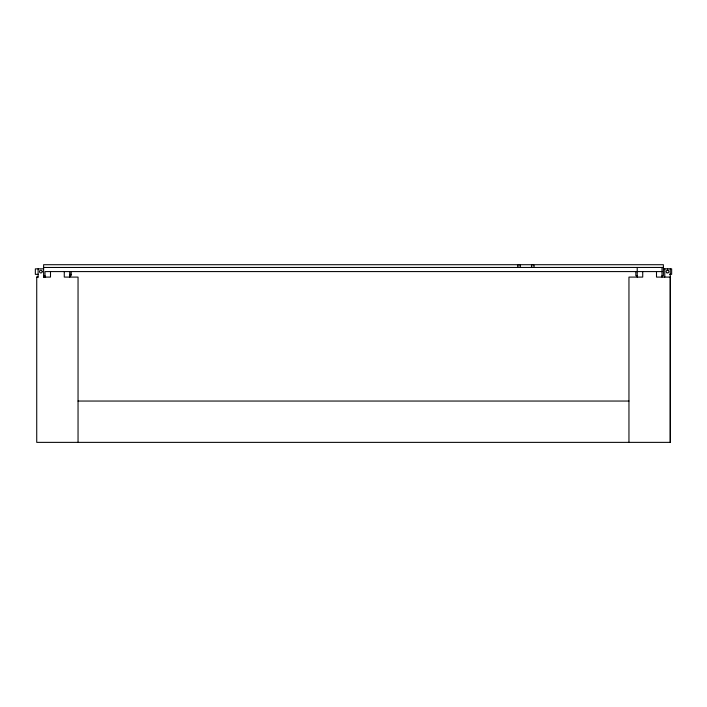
<?xml version="1.0" encoding="UTF-8"?>
<svg xmlns="http://www.w3.org/2000/svg" width="707" height="707" viewBox="0 0 707 707"><rect width="100%" height="100%" fill="white"/><g stroke="black" fill="none" stroke-linecap="round" stroke-linejoin="round"><path stroke-width="1.06" d="M664.766 277.091L664.766 268.828M667.629 270.215L667.629 268.828M38.107 268.828L38.107 277.091L36.729 277.091L36.729 442.37L670.271 442.37L670.271 268.828M43.613 267.467L663.387 267.449M43.613 268.846L35.35 268.846L35.35 274.351L38.452 274.351M663.387 268.828L671.65 268.828L671.65 274.343L669.582 274.343M662.008 271.585L44.992 271.585L44.992 277.091M69.781 274.343L71.16 274.343M43.613 275.712L44.992 275.712M69.781 275.712L71.16 275.712L71.16 271.585M637.219 275.712L635.84 275.712L635.84 271.585M662.008 275.712L663.387 275.712L663.387 264.71L43.613 264.71L43.613 277.091L45.584 277.091M36.729 277.091L38.107 277.091M43.613 277.091L50.497 277.091L50.497 271.585M78.044 401.046L628.956 401.046M670.271 442.37L670.271 277.091L656.503 277.091L656.503 271.585M662.008 267.449L662.008 277.091M642.725 271.585L642.725 277.091L628.956 277.091L628.956 442.37M637.219 267.449L637.219 277.091M78.044 442.37L78.044 277.091L64.275 277.091L64.275 271.585M69.781 271.585L69.781 277.091M42.234 271.682L42.208 271.32A1.379 1.379 0 0 0 39.486 271.515L39.512 271.877A1.379 1.379 0 0 0 42.234 271.682M531.823 267.069A1.379 1.379 0 0 0 534.121 266.433A1.379 1.379 0 0 0 532.424 264.763A1.379 1.379 0 0 0 531.823 267.069M518.266 267.246A1.379 1.379 0 0 0 520.387 266.159A1.379 1.379 0 0 0 518.39 264.869A1.379 1.379 0 0 0 518.266 267.246M666.736 272.716A1.379 1.379 0 0 0 668.893 271.691A1.379 1.379 0 0 0 666.931 270.339A1.379 1.379 0 0 0 666.736 272.716"/></g></svg>
